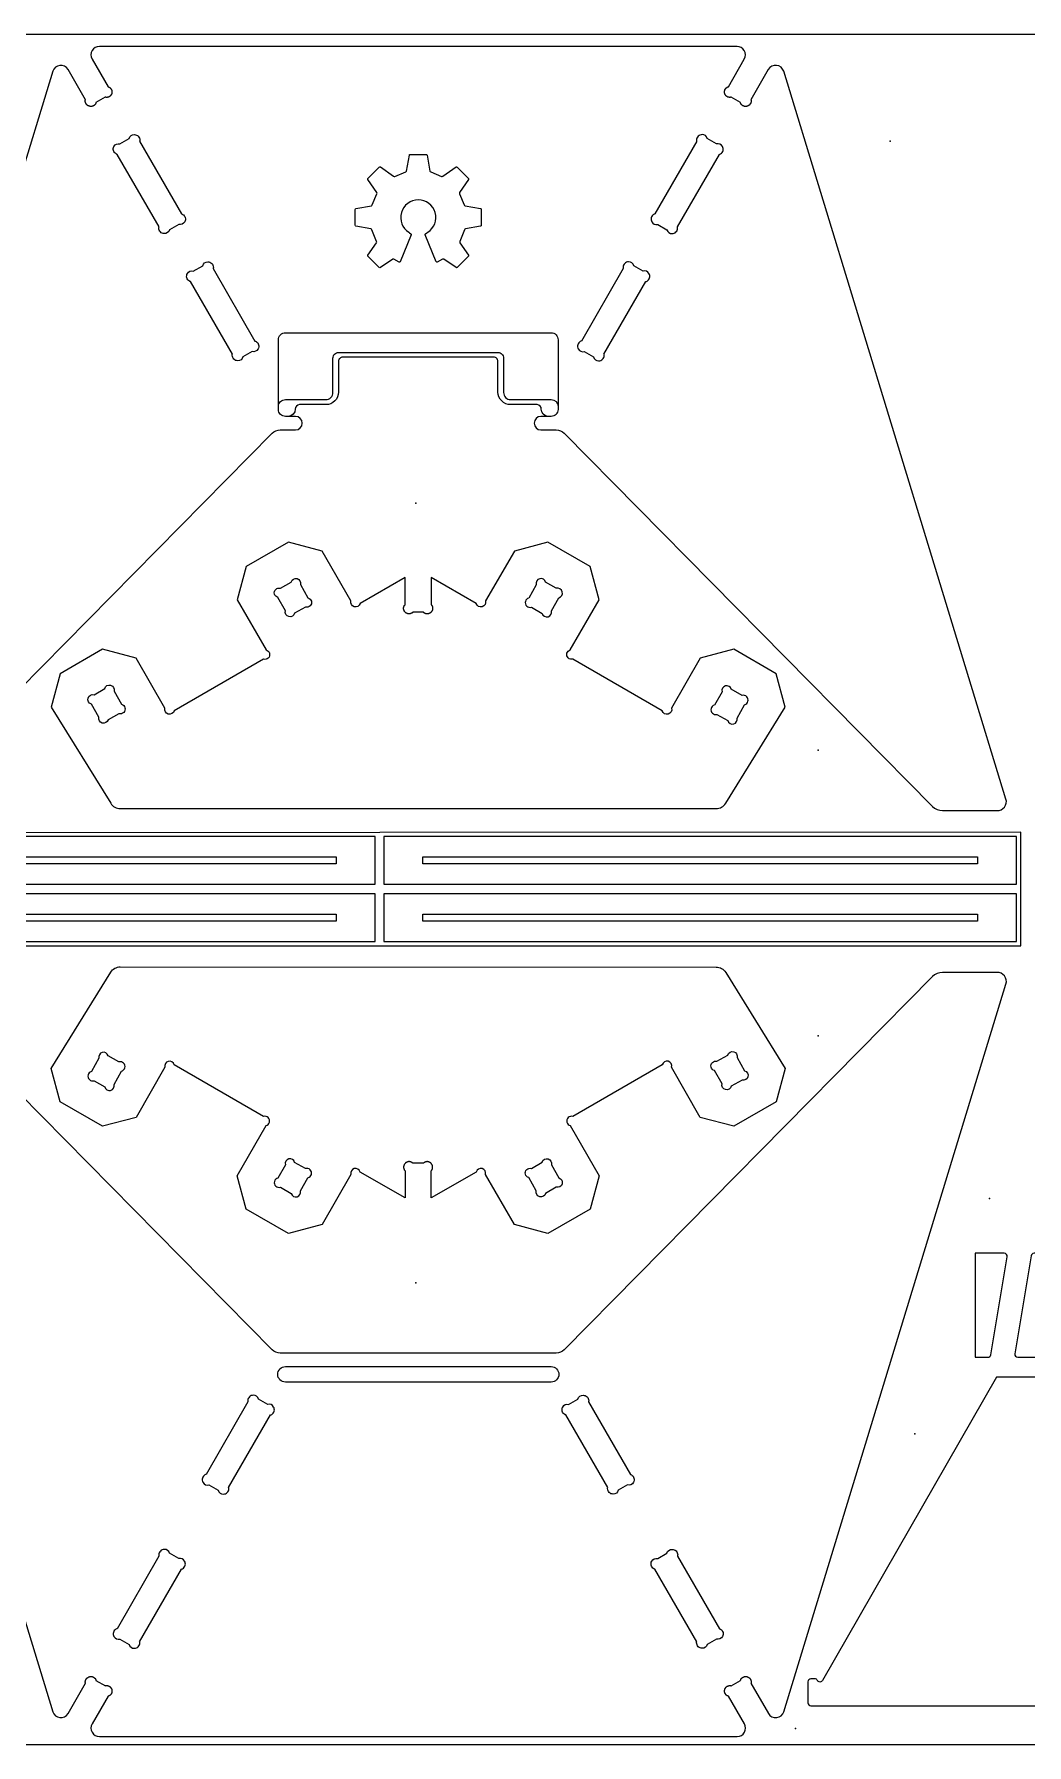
# Model space of a CAD drawing. Header units: millimetres. Extents: x 0 to 2438, y 0 to 1220.
# Drawn here: x 995 to 1702, y 0 to 1220 of the extents above; entities that cross this region are included whole.
import ezdxf

# ---------------------------------------------------------------- set-up
doc = ezdxf.new("R2010")
doc.units = ezdxf.units.MM
doc.header["$MEASUREMENT"] = 0
for name, color, linetype, true_color in [('Board Fixings', 6, 'Continuous', 0xff00ff), ('Pockets 10mm', 5, 'Continuous', 0x0000ff), ('Pockets 5mm', 4, 'Continuous', 0x00ffff), ('Profile - inside', 30, 'Continuous', 0xff7f00), ('Profile - outside', 18, 'Continuous', 0x000000), ('Stock Perimeter', 1, 'Continuous', 0xff0007)]:
    doc.layers.add(name, color=color, linetype=linetype, true_color=true_color)

msp = doc.modelspace()

# ---------------------------------------------------------------- linework, layer by layer
at = {"layer": 'Board Fixings'}
for p in [(1605, 1143.7), (1266.7, 885.5), (1553.7, 709.4), (1553.7, 505.6), (1675.8, 389.5), (1266.7, 329.5), (1622.7, 221.7), (1537.6, 11.7)]:
    msp.add_point(p, dxfattribs=at)
at = {"layer": 'Pockets 10mm'}
for points in [[(1223.9, 1083.1, -0.343186), (1223.5, 1083.7), (1223.5, 1095.1, -0.341956), (1223.9, 1095.6), (1235, 1097.7, 0.239287), (1235.6, 1098.3), (1239, 1106.2, 0.247752), (1239, 1107), (1232.5, 1116.4, -0.341571), (1232.6, 1117.1), (1240.6, 1125.2, -0.343622), (1241.4, 1125.3), (1250.9, 1118.7, 0.241389), (1251.8, 1118.6), (1259.5, 1121.8, 0.242832), (1260, 1122.4), (1262.1, 1133.8, -0.343155), (1262.7, 1134.3), (1274.1, 1134.3, -0.342745), (1274.7, 1133.8), (1276.8, 1122.4, 0.243573), (1277.4, 1121.8), (1285, 1118.6, 0.241471), (1285.9, 1118.7), (1295.4, 1125.3, -0.343447), (1296.2, 1125.2), (1304.2, 1117.1, -0.34221), (1304.3, 1116.4), (1297.9, 1107, 0.246616), (1297.8, 1106.2), (1301.2, 1098.3, 0.240404), (1301.9, 1097.7), (1312.9, 1095.6, -0.34245), (1313.4, 1095.1), (1313.4, 1083.7, -0.343186), (1312.9, 1083.1), (1302.1, 1081.1, 0.248501), (1301.5, 1080.5), (1298.1, 1072.1, 0.242002), (1298.2, 1071.3), (1304.3, 1062.4, -0.341425), (1304.2, 1061.6), (1296.2, 1053.6, -0.340556), (1295.4, 1053.5), (1286.7, 1059.5, 0.261321), (1285.8, 1059.5), (1282, 1057.5, -0.446574), (1281.3, 1057.7), (1273.4, 1076.9, -0.353509), (1273.6, 1077.7), (1274.6, 1078.3), (1275.2, 1078.7, 3.421371), (1261.7, 1078.7), (1262.3, 1078.3), (1263.2, 1077.7, -0.351653), (1263.5, 1076.9), (1255.5, 1057.7, -0.446825), (1254.9, 1057.5), (1251, 1059.5, 0.261342), (1250.2, 1059.5), (1241.4, 1053.5, -0.340847), (1240.6, 1053.6), (1232.6, 1061.6, -0.342703), (1232.5, 1062.4), (1238.7, 1071.3, 0.240875), (1238.7, 1072.1), (1235.4, 1080.5, 0.248644), (1234.7, 1081.1), (1223.9, 1083.1)], [(1180.7, 952.6, -0.413965), (1175.7, 947.4), (1173.7, 947.4, -0.414214), (1168.7, 952.4), (1168.7, 1002.1, -0.414214), (1173.7, 1007.1), (1363.2, 1007.1, -0.414214), (1368.2, 1002.1), (1368.2, 952.4, -0.414214), (1363.2, 947.4), (1361.2, 947.4, -0.413965), (1356.2, 952.6, 0.413541), (1353.2, 955.8), (1334.3, 955.8, -0.414214), (1325.3, 964.8), (1325.3, 986.7, 0.414214), (1322.3, 989.7), (1214.6, 989.7, 0.414214), (1211.6, 986.7), (1211.6, 964.8, -0.414214), (1202.6, 955.8), (1183.7, 955.8, 0.413541), (1180.7, 952.6)], [(1173.7, 269.7), (1363.2, 269.7, -1), (1363.2, 258.7), (1173.7, 258.7, -1), (1173.7, 269.7)]]:
    msp.add_lwpolyline(points, format="xyb", dxfattribs=at)
at = {"layer": 'Pockets 5mm'}
for points in [[(1698.1, 569.9), (1698.1, 650.9), (783.6, 650.4), (783.6, 569.9), (1698.1, 569.9)], [(1209.9, 633.4), (1209.9, 628.4), (814.5, 628.4), (814.5, 633.4), (1209.9, 633.4)], [(1271.8, 633.4), (1667.2, 633.4), (1667.2, 628.4), (1271.8, 628.4), (1271.8, 633.4)], [(1209.9, 587.4), (814.5, 587.4), (814.5, 592.4), (1209.9, 592.4), (1209.9, 587.4)], [(1271.8, 587.4), (1271.8, 592.4), (1667.2, 592.4), (1667.2, 587.4), (1271.8, 587.4)]]:
    msp.add_lwpolyline(points, dxfattribs=at)
at = {"layer": 'Profile - inside'}
for points in [[(1097.6, 1084.4), (1091, 1080.5, -0.347896), (1087.3, 1077.8, -0.414214), (1083.4, 1081.7, -0.118628), (1083.6, 1082.6), (1053.7, 1134.3, -0.116857), (1052.9, 1134.6, -0.414214), (1051.4, 1140, -0.347912), (1055.7, 1141.8), (1062.3, 1145.6, -0.347912), (1066, 1148.4, -0.414214), (1069.9, 1144.4, -0.116857), (1069.7, 1143.6), (1099.6, 1091.8, -0.118628), (1100.4, 1091.5, -0.414214), (1101.9, 1086.2, -0.347914), (1097.6, 1084.4)], [(1439.2, 1084.4), (1445.8, 1080.5, 0.347896), (1449.5, 1077.8, 0.414214), (1453.4, 1081.7, 0.118628), (1453.3, 1082.6), (1483.2, 1134.3, 0.116857), (1484, 1134.6, 0.414214), (1485.4, 1140, 0.347912), (1481.2, 1141.8), (1474.6, 1145.6, 0.347912), (1470.9, 1148.4, 0.414214), (1466.9, 1144.4, 0.116857), (1467.1, 1143.6), (1437.2, 1091.8, 0.118628), (1436.4, 1091.5, 0.414214), (1435, 1086.2, 0.347914), (1439.2, 1084.4)], [(1150, 993.7), (1143.4, 989.9, -0.347896), (1139.7, 987.1, -0.414214), (1135.8, 991, -0.118628), (1135.9, 991.9), (1106, 1043.6, -0.116857), (1105.2, 1043.9, -0.414214), (1103.8, 1049.3, -0.347912), (1108, 1051.1), (1114.7, 1054.9, -0.347912), (1118.3, 1057.7, -0.414214), (1122.3, 1053.7, -0.116857), (1122.1, 1052.9), (1152, 1001.1, -0.118628), (1152.8, 1000.8, -0.414214), (1154.2, 995.5, -0.347914), (1150, 993.7)], [(1386.8, 993.7), (1393.4, 989.9, 0.347896), (1397.1, 987.1, 0.414214), (1401.1, 991, 0.118628), (1400.9, 991.9), (1430.8, 1043.6, 0.116857), (1431.6, 1043.9, 0.414214), (1433, 1049.3, 0.347912), (1428.8, 1051.1), (1422.2, 1054.9, 0.347912), (1418.5, 1057.7, 0.414214), (1414.6, 1053.7, 0.116857), (1414.7, 1052.9), (1384.8, 1001.1, 0.118628), (1384, 1000.8, 0.414214), (1382.6, 995.5, 0.347914), (1386.8, 993.7)], [(1170.1, 824.9), (1177.8, 829.3, -0.999999), (1184.4, 827.5), (1189.8, 818, -1.000032), (1188, 811.4), (1180.3, 807, -0.999967), (1173.7, 808.8), (1168.3, 818.3, -1), (1170.1, 824.9)], [(1366.9, 824.8), (1359.3, 829.2, 0.999999), (1352.6, 827.4), (1347.3, 817.9, 1.000032), (1349.1, 811.3), (1356.8, 806.9, 0.999967), (1363.4, 808.7), (1368.7, 818.1, 1), (1366.9, 824.8)], [(1037.2, 748.9), (1044.8, 753.3, -0.999999), (1051.5, 751.5), (1056.8, 742.1, -1.000032), (1055, 735.4), (1047.3, 731.1, -0.999967), (1040.7, 732.9), (1035.3, 742.3, -1), (1037.2, 748.9)], [(1499.4, 748.4), (1491.7, 752.8, 0.999999), (1485.1, 751), (1479.7, 741.5, 1.000032), (1481.5, 734.9), (1489.2, 730.5, 0.999967), (1495.8, 732.3), (1501.2, 741.8, 1), (1499.4, 748.4)], [(1037.2, 473.6), (1044.8, 469.2, 0.999999), (1051.5, 471), (1056.8, 480.4, 1.000032), (1055, 487), (1047.3, 491.4, 0.999967), (1040.7, 489.6), (1035.3, 480.2, 1), (1037.2, 473.6)], [(1499.4, 474.1), (1491.7, 469.7, -0.999999), (1485.1, 471.5), (1479.7, 480.9, -1.000032), (1481.5, 487.5), (1489.2, 491.9, -0.999967), (1495.8, 490.1), (1501.2, 480.7, -1), (1499.4, 474.1)], [(1170.1, 397.6), (1177.8, 393.2, 0.999999), (1184.4, 395), (1189.8, 404.4, 1.000032), (1188, 411), (1180.3, 415.4, 0.999967), (1173.7, 413.6), (1168.3, 404.2, 1), (1170.1, 397.6)], [(1366.9, 397.7), (1359.3, 393.3, -0.999999), (1352.6, 395.1), (1347.3, 404.5, -1.000032), (1349.1, 411.1), (1356.8, 415.5, -0.999967), (1363.4, 413.7), (1368.7, 404.3, -1), (1366.9, 397.7)], [(1161.1, 242.8), (1154.5, 246.6, 0.347896), (1150.8, 249.3, 0.414214), (1146.9, 245.4, 0.118628), (1147, 244.6), (1117.1, 192.8, 0.116857), (1116.3, 192.5, 0.414214), (1114.9, 187.2, 0.347912), (1119.1, 185.3), (1125.8, 181.5, 0.347912), (1129.4, 178.8, 0.414214), (1133.4, 182.7, 0.116857), (1133.2, 183.5), (1163.1, 235.3, 0.118628), (1163.9, 235.6, 0.414214), (1165.3, 240.9, 0.347914), (1161.1, 242.8)], [(1375.7, 242.8), (1382.3, 246.6, -0.347896), (1386, 249.3, -0.414214), (1390, 245.4, -0.118628), (1389.8, 244.6), (1419.7, 192.8, -0.116857), (1420.5, 192.5, -0.414214), (1421.9, 187.2, -0.347912), (1417.7, 185.3), (1411.1, 181.5, -0.347912), (1407.4, 178.8, -0.414214), (1403.5, 182.7, -0.116857), (1403.6, 183.5), (1373.7, 235.3, -0.118628), (1372.9, 235.6, -0.414214), (1371.5, 240.9, -0.347914), (1375.7, 242.8)], [(1097.6, 132.8), (1091, 136.6, 0.347896), (1087.3, 139.4, 0.414214), (1083.4, 135.4, 0.118628), (1083.5, 134.6), (1053.6, 82.8, 0.116857), (1052.8, 82.5, 0.414214), (1051.4, 77.2, 0.347912), (1055.6, 75.4), (1062.3, 71.5, 0.347912), (1065.9, 68.8, 0.414214), (1069.9, 72.7, 0.116857), (1069.7, 73.5), (1099.6, 125.3, 0.118628), (1100.4, 125.6, 0.414214), (1101.8, 131, 0.347914), (1097.6, 132.8)], [(1439.2, 132.8), (1445.8, 136.6, -0.347896), (1449.5, 139.4, -0.414214), (1453.5, 135.4, -0.118628), (1453.3, 134.6), (1483.2, 82.8, -0.116857), (1484, 82.5, -0.414214), (1485.4, 77.2, -0.347912), (1481.2, 75.4), (1474.6, 71.5, -0.347912), (1470.9, 68.8, -0.414214), (1467, 72.7, -0.116857), (1467.1, 73.5), (1437.2, 125.3, -0.118628), (1436.4, 125.6, -0.414214), (1435, 131, -0.347914), (1439.2, 132.8)]]:
    msp.add_lwpolyline(points, format="xyb", dxfattribs=at)
at = {"layer": 'Profile - outside'}
for points in [[(1529.1, 1193.6, 0.654599), (1518.1, 1194.8), (1505.7, 1173.2), (1505.7, 1173.2), (1505.7, 1173.2), (1505.7, 1173.2), (1505.7, 1173.1), (1505.7, 1173.1), (1505.7, 1173.1), (1505.7, 1173.1), (1505.8, 1173), (1505.8, 1173), (1505.8, 1172.9), (1505.8, 1172.9), (1505.8, 1172.8), (1505.8, 1172.8), (1505.8, 1172.7), (1505.8, 1172.7), (1505.8, 1172.6), (1505.8, 1172.6), (1505.8, 1172.5), (1505.8, 1172.5), (1505.8, 1172.4), (1505.8, 1172.3), (1505.8, 1172.2), (1505.8, 1172.1), (1505.8, 1172), (1505.8, 1172), (1505.8, 1171.9), (1505.8, 1171.8), (1505.8, 1171.7), (1505.8, 1171.6), (1505.7, 1171.5), (1505.7, 1171.4), (1505.7, 1171.3), (1505.7, 1171.2), (1505.6, 1171.1), (1505.6, 1171), (1505.6, 1170.9), (1505.5, 1170.9), (1505.5, 1170.8), (1505.4, 1170.7), (1505.4, 1170.6), (1505.4, 1170.5), (1505.3, 1170.4), (1505.3, 1170.3), (1505.2, 1170.2), (1505.1, 1170.2), (1505.1, 1170.1), (1505, 1170), (1505, 1169.9), (1504.9, 1169.8), (1504.8, 1169.8), (1504.8, 1169.7), (1504.7, 1169.6), (1504.6, 1169.5), (1504.5, 1169.5), (1504.5, 1169.4), (1504.4, 1169.3), (1504.3, 1169.3), (1504.2, 1169.2), (1504.1, 1169.2), (1504.1, 1169.1), (1504, 1169.1), (1503.9, 1169), (1503.8, 1169), (1503.7, 1168.9), (1503.6, 1168.9), (1503.5, 1168.8), (1503.4, 1168.8), (1503.4, 1168.7), (1503.3, 1168.7), (1503.2, 1168.7), (1503.1, 1168.6), (1503, 1168.6), (1502.9, 1168.6), (1502.8, 1168.6), (1502.7, 1168.6), (1502.6, 1168.5), (1502.5, 1168.5), (1502.4, 1168.5), (1502.4, 1168.5), (1502.3, 1168.5), (1502.2, 1168.5), (1502.1, 1168.5), (1502, 1168.5), (1501.9, 1168.5), (1501.8, 1168.5), (1501.7, 1168.5), (1501.6, 1168.5), (1501.5, 1168.5), (1501.5, 1168.5), (1501.4, 1168.5), (1501.3, 1168.5), (1501.3, 1168.5), (1501.2, 1168.5), (1501.1, 1168.5), (1501, 1168.6), (1501, 1168.6), (1500.9, 1168.6), (1500.8, 1168.6), (1500.7, 1168.6), (1500.7, 1168.7), (1500.6, 1168.7), (1500.5, 1168.7), (1500.4, 1168.7), (1500.4, 1168.8), (1500.3, 1168.8), (1500.2, 1168.8), (1500.1, 1168.9), (1500.1, 1168.9), (1500, 1168.9), (1499.9, 1169), (1499.9, 1169), (1499.8, 1169.1), (1499.7, 1169.1), (1499.7, 1169.2), (1499.6, 1169.2), (1499.5, 1169.3), (1499.5, 1169.3), (1499.4, 1169.3), (1499.3, 1169.4), (1499.3, 1169.5), (1499.2, 1169.5), (1499.2, 1169.6), (1499.1, 1169.6), (1499.1, 1169.7), (1499, 1169.7), (1499, 1169.8), (1498.9, 1169.9), (1498.9, 1169.9), (1498.8, 1170), (1498.8, 1170), (1498.7, 1170.1), (1498.7, 1170.2), (1498.6, 1170.2), (1498.6, 1170.3), (1498.6, 1170.4), (1498.5, 1170.4), (1498.5, 1170.5), (1498.5, 1170.6), (1498.4, 1170.7), (1498.4, 1170.7), (1498.4, 1170.8), (1498.3, 1170.9), (1498.3, 1170.9), (1498.3, 1171), (1498.3, 1171.1), (1498.3, 1171.2), (1498.2, 1171.2), (1491.6, 1175.1), (1491.5, 1175), (1491.5, 1175), (1491.4, 1175), (1491.3, 1175), (1491.2, 1175), (1491.2, 1175), (1491.1, 1174.9), (1491, 1174.9), (1490.9, 1174.9), (1490.9, 1174.9), (1490.8, 1174.9), (1490.7, 1174.9), (1490.6, 1174.9), (1490.6, 1174.9), (1490.5, 1174.9), (1490.4, 1174.9), (1490.3, 1174.9), (1490.2, 1174.9), (1490.2, 1174.9), (1490.1, 1175), (1490, 1175), (1489.9, 1175), (1489.9, 1175), (1489.8, 1175), (1489.7, 1175), (1489.6, 1175.1), (1489.5, 1175.1), (1489.5, 1175.1), (1489.4, 1175.1), (1489.3, 1175.2), (1489.2, 1175.2), (1489.2, 1175.2), (1489.1, 1175.3), (1489, 1175.3), (1489, 1175.3), (1488.9, 1175.4), (1488.8, 1175.4), (1488.7, 1175.4), (1488.7, 1175.5), (1488.6, 1175.5), (1488.5, 1175.6), (1488.5, 1175.6), (1488.4, 1175.7), (1488.4, 1175.7), (1488.3, 1175.8), (1488.2, 1175.8), (1488.2, 1175.9), (1488.1, 1175.9), (1488.1, 1176), (1488, 1176), (1488, 1176.1), (1487.9, 1176.1), (1487.8, 1176.2), (1487.8, 1176.3), (1487.7, 1176.3), (1487.7, 1176.4), (1487.7, 1176.4), (1487.6, 1176.5), (1487.6, 1176.6), (1487.5, 1176.6), (1487.5, 1176.7), (1487.4, 1176.7), (1487.4, 1176.9), (1487.3, 1176.9), (1487.3, 1177), (1487.3, 1177.1), (1487.2, 1177.2), (1487.2, 1177.3), (1487.1, 1177.3), (1487.1, 1177.4), (1487.1, 1177.5), (1487, 1177.6), (1487, 1177.7), (1487, 1177.8), (1487, 1177.9), (1486.9, 1178), (1486.9, 1178.1), (1486.9, 1178.2), (1486.9, 1178.2), (1486.9, 1178.3), (1486.9, 1178.4), (1486.9, 1178.5), (1486.9, 1178.6), (1486.8, 1178.7), (1486.8, 1178.8), (1486.8, 1178.9), (1486.9, 1179), (1486.9, 1179.1), (1486.9, 1179.2), (1486.9, 1179.3), (1486.9, 1179.4), (1486.9, 1179.5), (1486.9, 1179.6), (1487, 1179.7), (1487, 1179.8), (1487, 1179.9), (1487, 1180), (1487.1, 1180.1), (1487.1, 1180.2), (1487.1, 1180.3), (1487.2, 1180.4), (1487.2, 1180.5), (1487.3, 1180.6), (1487.3, 1180.7), (1487.4, 1180.8), (1487.4, 1180.9), (1487.5, 1180.9), (1487.5, 1181), (1487.6, 1181.1), (1487.6, 1181.2), (1487.7, 1181.3), (1487.8, 1181.3), (1487.8, 1181.4), (1487.9, 1181.5), (1488, 1181.6), (1488, 1181.6), (1488.1, 1181.7), (1488.2, 1181.8), (1488.2, 1181.8), (1488.3, 1181.9), (1488.4, 1181.9), (1488.4, 1182), (1488.5, 1182), (1488.6, 1182.1), (1488.7, 1182.1), (1488.7, 1182.2), (1488.8, 1182.2), (1488.9, 1182.3), (1488.9, 1182.3), (1489, 1182.3), (1489, 1182.3), (1489.1, 1182.4), (1489.1, 1182.4), (1489.2, 1182.4), (1489.2, 1182.4), (1489.3, 1182.4), (1489.3, 1182.5), (1489.4, 1182.5), (1489.4, 1182.5), (1489.4, 1182.5), (1489.5, 1182.5), (1489.5, 1182.5), (1489.5, 1182.5), (1489.5, 1182.5), (1489.5, 1182.5), (1489.6, 1182.5), (1489.6, 1182.5), (1489.6, 1182.5), (1501, 1202.3, 0.577317), (1495.8, 1211.3), (1041, 1211.3, 0.577317), (1035.8, 1202.3), (1047.2, 1182.5), (1047.2, 1182.5), (1047.3, 1182.5), (1047.3, 1182.5), (1047.3, 1182.5), (1047.3, 1182.5), (1047.4, 1182.5), (1047.4, 1182.5), (1047.4, 1182.5), (1047.4, 1182.5), (1047.5, 1182.5), (1047.5, 1182.5), (1047.6, 1182.4), (1047.6, 1182.4), (1047.7, 1182.4), (1047.7, 1182.4), (1047.8, 1182.4), (1047.8, 1182.3), (1047.9, 1182.3), (1047.9, 1182.3), (1048, 1182.3), (1048, 1182.2), (1048.1, 1182.2), (1048.2, 1182.1), (1048.2, 1182.1), (1048.3, 1182), (1048.4, 1182), (1048.5, 1181.9), (1048.5, 1181.9), (1048.6, 1181.8), (1048.7, 1181.8), (1048.7, 1181.7), (1048.8, 1181.6), (1048.9, 1181.6), (1048.9, 1181.5), (1049, 1181.4), (1049.1, 1181.3), (1049.1, 1181.3), (1049.2, 1181.2), (1049.3, 1181.1), (1049.3, 1181), (1049.4, 1180.9), (1049.4, 1180.9), (1049.5, 1180.8), (1049.5, 1180.7), (1049.6, 1180.6), (1049.6, 1180.5), (1049.7, 1180.4), (1049.7, 1180.3), (1049.7, 1180.2), (1049.8, 1180.1), (1049.8, 1180), (1049.8, 1179.9), (1049.9, 1179.8), (1049.9, 1179.7), (1049.9, 1179.6), (1049.9, 1179.5), (1049.9, 1179.4), (1050, 1179.3), (1050, 1179.2), (1050, 1179.1), (1050, 1179), (1050, 1178.9), (1050, 1178.8), (1050, 1178.7), (1050, 1178.6), (1050, 1178.5), (1050, 1178.4), (1050, 1178.3), (1049.9, 1178.2), (1049.9, 1178.2), (1049.9, 1178.1), (1049.9, 1178), (1049.9, 1177.9), (1049.8, 1177.8), (1049.8, 1177.7), (1049.8, 1177.6), (1049.8, 1177.5), (1049.7, 1177.4), (1049.7, 1177.3), (1049.7, 1177.3), (1049.6, 1177.2), (1049.6, 1177.1), (1049.5, 1177), (1049.5, 1176.9), (1049.5, 1176.9), (1049.4, 1176.7), (1049.3, 1176.7), (1049.3, 1176.6), (1049.3, 1176.6), (1049.2, 1176.5), (1049.2, 1176.4), (1049.1, 1176.4), (1049.1, 1176.3), (1049, 1176.3), (1049, 1176.2), (1048.9, 1176.1), (1048.9, 1176.1), (1048.8, 1176), (1048.8, 1176), (1048.7, 1175.9), (1048.7, 1175.9), (1048.6, 1175.8), (1048.5, 1175.8), (1048.5, 1175.7), (1048.4, 1175.7), (1048.4, 1175.6), (1048.3, 1175.6), (1048.2, 1175.5), (1048.2, 1175.5), (1048.1, 1175.4), (1048, 1175.4), (1048, 1175.4), (1047.9, 1175.3), (1047.8, 1175.3), (1047.7, 1175.3), (1047.7, 1175.2), (1047.6, 1175.2), (1047.5, 1175.2), (1047.4, 1175.1), (1047.4, 1175.1), (1047.3, 1175.1), (1047.2, 1175.1), (1047.1, 1175), (1047.1, 1175), (1047, 1175), (1046.9, 1175), (1046.8, 1175), (1046.8, 1175), (1046.7, 1174.9), (1046.6, 1174.9), (1046.5, 1174.9), (1046.4, 1174.9), (1046.4, 1174.9), (1046.3, 1174.9), (1046.2, 1174.9), (1046.1, 1174.9), (1046, 1174.9), (1046, 1174.9), (1045.9, 1174.9), (1045.8, 1174.9), (1045.7, 1174.9), (1045.7, 1175), (1045.6, 1175), (1045.5, 1175), (1045.4, 1175), (1045.4, 1175), (1045.3, 1175), (1045.2, 1175.1), (1038.6, 1171.2), (1038.6, 1171.2), (1038.6, 1171.1), (1038.5, 1171), (1038.5, 1170.9), (1038.5, 1170.9), (1038.5, 1170.8), (1038.4, 1170.7), (1038.4, 1170.7), (1038.4, 1170.6), (1038.3, 1170.5), (1038.3, 1170.4), (1038.3, 1170.4), (1038.2, 1170.3), (1038.2, 1170.2), (1038.2, 1170.2), (1038.1, 1170.1), (1038.1, 1170), (1038, 1170), (1038, 1169.9), (1037.9, 1169.9), (1037.9, 1169.8), (1037.8, 1169.7), (1037.8, 1169.7), (1037.7, 1169.6), (1037.7, 1169.6), (1037.6, 1169.5), (1037.5, 1169.5), (1037.5, 1169.4), (1037.4, 1169.3), (1037.4, 1169.3), (1037.3, 1169.3), (1037.2, 1169.2), (1037.2, 1169.2), (1037.1, 1169.1), (1037, 1169.1), (1037, 1169), (1036.9, 1169), (1036.8, 1168.9), (1036.8, 1168.9), (1036.7, 1168.9), (1036.6, 1168.8), (1036.5, 1168.8), (1036.5, 1168.8), (1036.4, 1168.7), (1036.3, 1168.7), (1036.3, 1168.7), (1036.2, 1168.7), (1036.1, 1168.6), (1036, 1168.6), (1036, 1168.6), (1035.9, 1168.6), (1035.8, 1168.6), (1035.7, 1168.5), (1035.7, 1168.5), (1035.6, 1168.5), (1035.5, 1168.5), (1035.4, 1168.5), (1035.4, 1168.5), (1035.3, 1168.5), (1035.2, 1168.5), (1035.1, 1168.5), (1035.1, 1168.5), (1034.9, 1168.5), (1034.8, 1168.5), (1034.8, 1168.5), (1034.7, 1168.5), (1034.6, 1168.5), (1034.5, 1168.5), (1034.4, 1168.5), (1034.3, 1168.5), (1034.2, 1168.5), (1034.1, 1168.6), (1034, 1168.6), (1033.9, 1168.6), (1033.8, 1168.6), (1033.8, 1168.6), (1033.7, 1168.7), (1033.6, 1168.7), (1033.5, 1168.7), (1033.4, 1168.8), (1033.3, 1168.8), (1033.2, 1168.9), (1033.1, 1168.9), (1033, 1169), (1032.9, 1169), (1032.9, 1169.1), (1032.8, 1169.1), (1032.7, 1169.2), (1032.6, 1169.2), (1032.5, 1169.3), (1032.5, 1169.3), (1032.4, 1169.4), (1032.3, 1169.5), (1032.2, 1169.5), (1032.1, 1169.6), (1032.1, 1169.7), (1032, 1169.8), (1031.9, 1169.8), (1031.9, 1169.9), (1031.8, 1170), (1031.8, 1170.1), (1031.7, 1170.2), (1031.6, 1170.2), (1031.6, 1170.3), (1031.5, 1170.4), (1031.5, 1170.5), (1031.4, 1170.6), (1031.4, 1170.7), (1031.3, 1170.8), (1031.3, 1170.9), (1031.3, 1170.9), (1031.2, 1171), (1031.2, 1171.1), (1031.2, 1171.2), (1031.1, 1171.3), (1031.1, 1171.4), (1031.1, 1171.5), (1031.1, 1171.6), (1031.1, 1171.7), (1031, 1171.8), (1031, 1171.9), (1031, 1172), (1031, 1172), (1031, 1172.1), (1031, 1172.2), (1031, 1172.3), (1031, 1172.4), (1031, 1172.5), (1031, 1172.5), (1031, 1172.6), (1031, 1172.6), (1031, 1172.7), (1031, 1172.7), (1031, 1172.8), (1031, 1172.8), (1031, 1172.9), (1031.1, 1172.9), (1031.1, 1173), (1031.1, 1173), (1031.1, 1173.1), (1031.1, 1173.1), (1031.1, 1173.1), (1031.1, 1173.1), (1031.1, 1173.2), (1031.1, 1173.2), (1031.1, 1173.2), (1031.2, 1173.2), (1018.7, 1194.8, 0.654599), (1007.8, 1193.6), (849.3, 674.5, 0.517543)], [(901.6, 669.3), (1164.3, 935.4, -0.200612), (1170, 937.8), (1180.9, 937.8, 1), (1180.9, 947.4), (1173.7, 947.4, -0.414214), (1168.7, 952.4), (1168.7, 954.4, -0.414214), (1173.7, 959.4), (1202.6, 959.4, 0.414214), (1207.6, 964.4), (1207.6, 989, -0.414214), (1211.6, 993), (1325.3, 993, -0.414214), (1329.3, 989), (1329.3, 964.4, 0.414214), (1334.3, 959.4), (1363.2, 959.4, -0.414213), (1368.2, 954.4), (1368.2, 952.4, -0.414214), (1363.2, 947.4), (1355.9, 947.4, 1), (1355.9, 937.8), (1366.8, 937.8, -0.200612), (1372.5, 935.4), (1635.2, 669.3, 0.200612), (1642.3, 666.3), (1681.2, 666.3, 0.517543), (1687.6, 674.5), (1529.1, 1193.6)], [(1337, 851.4), (1316.4, 815.8, -0.999862), (1309.8, 814), (1277.6, 832.5), (1277.6, 813.1), (1277.7, 813.1), (1277.7, 813.1), (1277.7, 813.1), (1277.7, 813.1), (1277.7, 813.1), (1277.7, 813.1), (1277.8, 813), (1277.8, 813), (1277.8, 813), (1277.9, 813), (1277.9, 812.9), (1277.9, 812.9), (1278, 812.8), (1278, 812.8), (1278, 812.7), (1278.1, 812.7), (1278.1, 812.7), (1278.1, 812.6), (1278.1, 812.6), (1278.2, 812.5), (1278.2, 812.4), (1278.3, 812.3), (1278.3, 812.3), (1278.3, 812.2), (1278.4, 812.1), (1278.4, 812), (1278.4, 811.9), (1278.5, 811.8), (1278.5, 811.8), (1278.5, 811.7), (1278.6, 811.6), (1278.6, 811.5), (1278.6, 811.4), (1278.6, 811.3), (1278.6, 811.2), (1278.7, 811.1), (1278.7, 811), (1278.7, 810.9), (1278.7, 810.8), (1278.7, 810.7), (1278.7, 810.6), (1278.7, 810.5), (1278.7, 810.4), (1278.7, 810.3), (1278.7, 810.2), (1278.7, 810.1), (1278.7, 810), (1278.7, 809.9), (1278.6, 809.8), (1278.6, 809.7), (1278.6, 809.6), (1278.6, 809.5), (1278.5, 809.4), (1278.5, 809.3), (1278.5, 809.2), (1278.4, 809.1), (1278.4, 809), (1278.4, 808.9), (1278.3, 808.9), (1278.3, 808.8), (1278.2, 808.7), (1278.2, 808.6), (1278.1, 808.5), (1278.1, 808.4), (1278, 808.3), (1278, 808.3), (1277.9, 808.2), (1277.9, 808.1), (1277.8, 808), (1277.7, 807.9), (1277.7, 807.9), (1277.6, 807.8), (1277.5, 807.7), (1277.5, 807.7), (1277.4, 807.6), (1277.3, 807.5), (1277.3, 807.5), (1277.2, 807.4), (1277.1, 807.4), (1277, 807.3), (1277, 807.3), (1276.9, 807.2), (1276.8, 807.2), (1276.7, 807.1), (1276.6, 807.1), (1276.6, 807), (1276.5, 807), (1276.4, 807), (1276.4, 806.9), (1276.3, 806.9), (1276.2, 806.9), (1276.1, 806.8), (1276.1, 806.8), (1276, 806.8), (1275.9, 806.8), (1275.9, 806.8), (1275.8, 806.7), (1275.7, 806.7), (1275.6, 806.7), (1275.6, 806.7), (1275.5, 806.7), (1275.4, 806.6), (1275.3, 806.6), (1275.2, 806.6), (1275.2, 806.6), (1275.1, 806.6), (1275, 806.6), (1274.9, 806.6), (1274.9, 806.6), (1274.8, 806.6), (1274.7, 806.6), (1274.6, 806.6), (1274.5, 806.6), (1274.5, 806.6), (1274.4, 806.6), (1274.3, 806.6), (1274.2, 806.6), (1274.1, 806.6), (1274.1, 806.7), (1274, 806.7), (1273.9, 806.7), (1273.8, 806.7), (1273.7, 806.7), (1273.7, 806.8), (1273.6, 806.8), (1273.5, 806.8), (1273.4, 806.8), (1273.4, 806.9), (1273.3, 806.9), (1273.2, 806.9), (1273.2, 807), (1273.1, 807), (1273, 807), (1272.9, 807.1), (1272.9, 807.1), (1272.8, 807.2), (1272.8, 807.2), (1272.7, 807.2), (1272.6, 807.3), (1272.6, 807.3), (1272.5, 807.4), (1272.4, 807.4), (1272.4, 807.5), (1272.3, 807.5), (1272.3, 807.6), (1272.2, 807.6), (1272.2, 807.7), (1264.5, 807.7), (1264.5, 807.6), (1264.4, 807.6), (1264.4, 807.5), (1264.3, 807.5), (1264.3, 807.4), (1264.2, 807.4), (1264.1, 807.3), (1264.1, 807.3), (1264, 807.2), (1263.9, 807.2), (1263.9, 807.2), (1263.8, 807.1), (1263.8, 807.1), (1263.7, 807), (1263.6, 807), (1263.5, 807), (1263.5, 806.9), (1263.4, 806.9), (1263.3, 806.9), (1263.3, 806.8), (1263.2, 806.8), (1263.1, 806.8), (1263, 806.8), (1263, 806.7), (1262.9, 806.7), (1262.8, 806.7), (1262.7, 806.7), (1262.6, 806.7), (1262.6, 806.6), (1262.5, 806.6), (1262.4, 806.6), (1262.3, 806.6), (1262.2, 806.6), (1262.2, 806.6), (1262.1, 806.6), (1262, 806.6), (1261.9, 806.6), (1261.8, 806.6), (1261.8, 806.6), (1261.7, 806.6), (1261.6, 806.6), (1261.5, 806.6), (1261.5, 806.6), (1261.4, 806.6), (1261.3, 806.6), (1261.2, 806.7), (1261.1, 806.7), (1261.1, 806.7), (1261, 806.7), (1260.9, 806.7), (1260.8, 806.8), (1260.8, 806.8), (1260.7, 806.8), (1260.6, 806.8), (1260.6, 806.8), (1260.5, 806.9), (1260.4, 806.9), (1260.3, 806.9), (1260.3, 807), (1260.2, 807), (1260.1, 807), (1260.1, 807.1), (1260, 807.1), (1259.9, 807.2), (1259.8, 807.2), (1259.7, 807.3), (1259.7, 807.3), (1259.6, 807.4), (1259.5, 807.4), (1259.4, 807.5), (1259.4, 807.5), (1259.3, 807.6), (1259.2, 807.7), (1259.2, 807.7), (1259.1, 807.8), (1259, 807.9), (1259, 807.9), (1258.9, 808), (1258.8, 808.1), (1258.8, 808.2), (1258.7, 808.3), (1258.7, 808.3), (1258.6, 808.4), (1258.6, 808.5), (1258.5, 808.6), (1258.5, 808.7), (1258.4, 808.8), (1258.4, 808.9), (1258.3, 808.9), (1258.3, 809), (1258.3, 809.1), (1258.2, 809.2), (1258.2, 809.3), (1258.2, 809.4), (1258.1, 809.5), (1258.1, 809.6), (1258.1, 809.7), (1258.1, 809.8), (1258, 809.9), (1258, 810), (1258, 810.1), (1258, 810.2), (1258, 810.3), (1258, 810.4), (1258, 810.5), (1258, 810.6), (1258, 810.7), (1258, 810.8), (1258, 810.9), (1258, 811), (1258, 811.1), (1258.1, 811.2), (1258.1, 811.3), (1258.1, 811.4), (1258.1, 811.5), (1258.1, 811.6), (1258.2, 811.7), (1258.2, 811.8), (1258.2, 811.8), (1258.3, 811.9), (1258.3, 812), (1258.3, 812.1), (1258.4, 812.2), (1258.4, 812.3), (1258.4, 812.3), (1258.5, 812.4), (1258.5, 812.5, -0.118246), (1259.1, 813.1), (1259.1, 832.5), (1227, 814, -0.999862), (1220.4, 815.8), (1199.8, 851.4), (1176, 857.8), (1145.7, 840.4), (1139.3, 816.5), (1159.9, 780.9, -1.000138), (1158.1, 774.2), (1094.4, 737.5, -0.999939), (1087.8, 739.3), (1067.2, 774.9), (1043.3, 781.3), (1013.1, 763.9), (1006.7, 740), (1049.1, 671.5, 0.259795), (1055.9, 667.7), (1480.9, 667.7, 0.260172), (1487.7, 671.5), (1530.1, 740.1), (1523.7, 763.9), (1493.5, 781.4), (1469.6, 775), (1449.1, 739.3, -0.999939), (1442.4, 737.5), (1378.7, 774.3, -1.000138), (1376.9, 780.9), (1397.5, 816.5), (1391.1, 840.4), (1360.9, 857.8), (1337, 851.4)], [(1018.7, 22.3), (1031.2, 43.9), (1031.2, 43.9), (1031.2, 44), (1031.2, 44), (1031.1, 44), (1031.1, 44), (1031.1, 44.1), (1031.1, 44.1), (1031.1, 44.1), (1031.1, 44.1), (1031.1, 44.2), (1031.1, 44.2), (1031.1, 44.3), (1031.1, 44.3), (1031, 44.4), (1031, 44.5), (1031, 44.5), (1031, 44.6), (1031, 44.6), (1031, 44.7), (1031, 44.7), (1031, 44.8), (1031, 44.9), (1031, 45), (1031, 45.1), (1031.1, 45.2), (1031.1, 45.3), (1031.1, 45.4), (1031.1, 45.5), (1031.1, 45.6), (1031.1, 45.6), (1031.2, 45.7), (1031.2, 45.8), (1031.2, 45.9), (1031.2, 46), (1031.3, 46.1), (1031.3, 46.2), (1031.3, 46.3), (1031.4, 46.4), (1031.4, 46.5), (1031.5, 46.6), (1031.5, 46.6), (1031.6, 46.7), (1031.6, 46.8), (1031.7, 46.9), (1031.7, 47), (1031.8, 47.1), (1031.8, 47.1), (1031.9, 47.2), (1032, 47.3), (1032, 47.4), (1032.1, 47.5), (1032.2, 47.5), (1032.2, 47.6), (1032.3, 47.7), (1032.4, 47.7), (1032.5, 47.8), (1032.6, 47.9), (1032.6, 47.9), (1032.7, 48), (1032.8, 48), (1032.9, 48.1), (1033, 48.1), (1033.1, 48.2), (1033.2, 48.2), (1033.2, 48.3), (1033.3, 48.3), (1033.4, 48.4), (1033.5, 48.4), (1033.6, 48.4), (1033.7, 48.5), (1033.8, 48.5), (1033.9, 48.5), (1034, 48.6), (1034.1, 48.6), (1034.1, 48.6), (1034.2, 48.6), (1034.3, 48.6), (1034.4, 48.6), (1034.5, 48.7), (1034.6, 48.7), (1034.7, 48.7), (1034.8, 48.7), (1034.9, 48.7), (1035, 48.7), (1035.1, 48.7), (1035.2, 48.7), (1035.2, 48.7), (1035.3, 48.7), (1035.4, 48.7), (1035.5, 48.6), (1035.5, 48.6), (1035.6, 48.6), (1035.7, 48.6), (1035.8, 48.6), (1035.8, 48.6), (1035.9, 48.6), (1036, 48.5), (1036.1, 48.5), (1036.1, 48.5), (1036.2, 48.5), (1036.3, 48.5), (1036.4, 48.4), (1036.4, 48.4), (1036.5, 48.4), (1036.6, 48.3), (1036.6, 48.3), (1036.7, 48.3), (1036.8, 48.2), (1036.9, 48.2), (1036.9, 48.2), (1037, 48.1), (1037.1, 48.1), (1037.1, 48), (1037.2, 48), (1037.3, 47.9), (1037.3, 47.9), (1037.4, 47.8), (1037.5, 47.8), (1037.5, 47.7), (1037.6, 47.7), (1037.6, 47.6), (1037.7, 47.6), (1037.7, 47.5), (1037.8, 47.5), (1037.9, 47.4), (1037.9, 47.3), (1038, 47.3), (1038, 47.2), (1038.1, 47.2), (1038.1, 47.1), (1038.1, 47), (1038.2, 47), (1038.2, 46.9), (1038.3, 46.8), (1038.3, 46.8), (1038.3, 46.7), (1038.4, 46.6), (1038.4, 46.6), (1038.4, 46.5), (1038.5, 46.4), (1038.5, 46.3), (1038.5, 46.3), (1038.6, 46.2), (1038.6, 46.1), (1038.6, 46.1), (1038.6, 46), (1038.6, 45.9), (1045.3, 42.1), (1045.3, 42.1), (1045.4, 42.1), (1045.5, 42.1), (1045.5, 42.2), (1045.6, 42.2), (1045.7, 42.2), (1045.8, 42.2), (1045.8, 42.2), (1045.9, 42.2), (1046, 42.2), (1046.1, 42.2), (1046.2, 42.2), (1046.2, 42.2), (1046.3, 42.2), (1046.4, 42.2), (1046.5, 42.2), (1046.5, 42.2), (1046.6, 42.2), (1046.7, 42.2), (1046.8, 42.2), (1046.9, 42.2), (1046.9, 42.2), (1047, 42.1), (1047.1, 42.1), (1047.2, 42.1), (1047.2, 42.1), (1047.3, 42.1), (1047.4, 42), (1047.5, 42), (1047.5, 42), (1047.6, 42), (1047.7, 41.9), (1047.8, 41.9), (1047.8, 41.9), (1047.9, 41.8), (1048, 41.8), (1048.1, 41.7), (1048.1, 41.7), (1048.2, 41.7), (1048.3, 41.6), (1048.3, 41.6), (1048.4, 41.5), (1048.4, 41.5), (1048.5, 41.4), (1048.6, 41.4), (1048.6, 41.3), (1048.7, 41.3), (1048.7, 41.2), (1048.8, 41.2), (1048.9, 41.1), (1048.9, 41.1), (1049, 41), (1049, 40.9), (1049.1, 40.9), (1049.1, 40.8), (1049.2, 40.8), (1049.2, 40.7), (1049.3, 40.7), (1049.3, 40.6), (1049.3, 40.5), (1049.4, 40.5), (1049.4, 40.4), (1049.5, 40.3), (1049.5, 40.2), (1049.6, 40.1), (1049.6, 40.1), (1049.7, 40), (1049.7, 39.9), (1049.7, 39.8), (1049.8, 39.7), (1049.8, 39.6), (1049.8, 39.5), (1049.8, 39.5), (1049.9, 39.4), (1049.9, 39.3), (1049.9, 39.2), (1049.9, 39.1), (1050, 39), (1050, 38.9), (1050, 38.8), (1050, 38.7), (1050, 38.6), (1050, 38.5), (1050, 38.4), (1050, 38.3), (1050, 38.2), (1050, 38.1), (1050, 38), (1050, 37.9), (1050, 37.8), (1050, 37.7), (1050, 37.6), (1049.9, 37.5), (1049.9, 37.4), (1049.9, 37.3), (1049.9, 37.2), (1049.8, 37.1), (1049.8, 37), (1049.8, 36.9), (1049.7, 36.8), (1049.7, 36.7), (1049.6, 36.6), (1049.6, 36.5), (1049.5, 36.5), (1049.5, 36.4), (1049.4, 36.3), (1049.4, 36.2), (1049.3, 36.1), (1049.3, 36), (1049.2, 36), (1049.2, 35.9), (1049.1, 35.8), (1049, 35.7), (1049, 35.7), (1048.9, 35.6), (1048.8, 35.5), (1048.8, 35.5), (1048.7, 35.4), (1048.6, 35.3), (1048.6, 35.3), (1048.5, 35.2), (1048.4, 35.2), (1048.3, 35.1), (1048.3, 35.1), (1048.2, 35), (1048.1, 35), (1048.1, 34.9), (1048, 34.9), (1047.9, 34.9), (1047.9, 34.8), (1047.8, 34.8), (1047.8, 34.8), (1047.7, 34.8), (1047.7, 34.7), (1047.6, 34.7), (1047.6, 34.7), (1047.5, 34.7), (1047.5, 34.7), (1047.5, 34.7), (1047.4, 34.7), (1047.4, 34.7), (1047.4, 34.7), (1047.4, 34.7), (1047.3, 34.7), (1047.3, 34.7), (1047.3, 34.6), (1047.3, 34.6), (1047.3, 34.6), (1035.8, 14.9, 0.577317), (1041, 5.9), (1495.9, 5.9, 0.577317), (1501.1, 14.9), (1489.6, 34.6), (1489.6, 34.6), (1489.6, 34.6), (1489.6, 34.7), (1489.6, 34.7), (1489.5, 34.7), (1489.5, 34.7), (1489.5, 34.7), (1489.5, 34.7), (1489.4, 34.7), (1489.4, 34.7), (1489.4, 34.7), (1489.3, 34.7), (1489.3, 34.7), (1489.2, 34.7), (1489.2, 34.8), (1489.1, 34.8), (1489.1, 34.8), (1489, 34.8), (1488.9, 34.9), (1488.9, 34.9), (1488.8, 34.9), (1488.8, 35), (1488.7, 35), (1488.6, 35.1), (1488.5, 35.1), (1488.5, 35.2), (1488.4, 35.2), (1488.3, 35.3), (1488.3, 35.3), (1488.2, 35.4), (1488.1, 35.5), (1488, 35.5), (1488, 35.6), (1487.9, 35.7), (1487.9, 35.7), (1487.8, 35.8), (1487.7, 35.9), (1487.7, 36), (1487.6, 36), (1487.6, 36.1), (1487.5, 36.2), (1487.4, 36.3), (1487.4, 36.4), (1487.3, 36.5), (1487.3, 36.5), (1487.3, 36.6), (1487.2, 36.7), (1487.2, 36.8), (1487.1, 36.9), (1487.1, 37), (1487.1, 37.1), (1487, 37.2), (1487, 37.3), (1487, 37.4), (1487, 37.5), (1486.9, 37.6), (1486.9, 37.7), (1486.9, 37.8), (1486.9, 37.9), (1486.9, 38), (1486.9, 38.1), (1486.9, 38.2), (1486.9, 38.3), (1486.9, 38.4), (1486.9, 38.5), (1486.9, 38.6), (1486.9, 38.7), (1486.9, 38.8), (1486.9, 38.9), (1486.9, 39), (1487, 39.1), (1487, 39.2), (1487, 39.3), (1487, 39.4), (1487, 39.5), (1487.1, 39.5), (1487.1, 39.6), (1487.1, 39.7), (1487.2, 39.8), (1487.2, 39.9), (1487.2, 40), (1487.3, 40.1), (1487.3, 40.1), (1487.4, 40.2), (1487.4, 40.3), (1487.5, 40.4), (1487.5, 40.5), (1487.6, 40.5), (1487.6, 40.6), (1487.6, 40.7), (1487.7, 40.7), (1487.7, 40.8), (1487.8, 40.8), (1487.8, 40.9), (1487.9, 40.9), (1487.9, 41), (1488, 41.1), (1488, 41.1), (1488.1, 41.2), (1488.1, 41.2), (1488.2, 41.3), (1488.3, 41.3), (1488.3, 41.4), (1488.4, 41.4), (1488.4, 41.5), (1488.5, 41.5), (1488.6, 41.6), (1488.6, 41.6), (1488.7, 41.7), (1488.8, 41.7), (1488.8, 41.7), (1488.9, 41.8), (1489, 41.8), (1489.1, 41.9), (1489.1, 41.9), (1489.2, 41.9), (1489.3, 42), (1489.3, 42), (1489.4, 42), (1489.5, 42), (1489.6, 42.1), (1489.6, 42.1), (1489.7, 42.1), (1489.8, 42.1), (1489.9, 42.1), (1490, 42.2), (1490, 42.2), (1490.1, 42.2), (1490.2, 42.2), (1490.3, 42.2), (1490.3, 42.2), (1490.4, 42.2), (1490.5, 42.2), (1490.6, 42.2), (1490.7, 42.2), (1490.7, 42.2), (1490.8, 42.2), (1490.9, 42.2), (1491, 42.2), (1491, 42.2), (1491.1, 42.2), (1491.2, 42.2), (1491.3, 42.2), (1491.3, 42.2), (1491.4, 42.1), (1491.5, 42.1), (1491.6, 42.1), (1491.6, 42.1), (1498.3, 45.9), (1498.3, 46), (1498.3, 46.1), (1498.3, 46.1), (1498.3, 46.2), (1498.4, 46.3), (1498.4, 46.3), (1498.4, 46.4), (1498.5, 46.5), (1498.5, 46.6), (1498.5, 46.6), (1498.6, 46.7), (1498.6, 46.8), (1498.6, 46.8), (1498.7, 46.9), (1498.7, 47), (1498.7, 47), (1498.8, 47.1), (1498.8, 47.2), (1498.9, 47.2), (1498.9, 47.3), (1499, 47.3), (1499, 47.4), (1499.1, 47.5), (1499.1, 47.5), (1499.2, 47.6), (1499.3, 47.6), (1499.3, 47.7), (1499.4, 47.7), (1499.4, 47.8), (1499.5, 47.8), (1499.6, 47.9), (1499.6, 47.9), (1499.7, 48), (1499.8, 48), (1499.8, 48.1), (1499.9, 48.1), (1500, 48.2), (1500, 48.2), (1500.1, 48.2), (1500.2, 48.3), (1500.2, 48.3), (1500.3, 48.3), (1500.4, 48.4), (1500.5, 48.4), (1500.5, 48.4), (1500.6, 48.5), (1500.7, 48.5), (1500.8, 48.5), (1500.8, 48.5), (1500.9, 48.5), (1501, 48.6), (1501.1, 48.6), (1501.1, 48.6), (1501.2, 48.6), (1501.3, 48.6), (1501.4, 48.6), (1501.4, 48.6), (1501.5, 48.7), (1501.6, 48.7), (1501.6, 48.7), (1501.7, 48.7), (1501.8, 48.7), (1501.9, 48.7), (1502, 48.7), (1502.1, 48.7), (1502.2, 48.7), (1502.3, 48.7), (1502.4, 48.7), (1502.5, 48.6), (1502.6, 48.6), (1502.7, 48.6), (1502.7, 48.6), (1502.8, 48.6), (1502.9, 48.6), (1503, 48.5), (1503.1, 48.5), (1503.2, 48.5), (1503.3, 48.4), (1503.4, 48.4), (1503.5, 48.4), (1503.6, 48.3), (1503.7, 48.3), (1503.7, 48.2), (1503.8, 48.2), (1503.9, 48.1), (1504, 48.1), (1504.1, 48), (1504.2, 48), (1504.3, 47.9), (1504.3, 47.9), (1504.4, 47.8), (1504.5, 47.7), (1504.6, 47.7), (1504.6, 47.6), (1504.7, 47.5), (1504.8, 47.5), (1504.9, 47.4), (1504.9, 47.3), (1505, 47.2), (1505.1, 47.1), (1505.1, 47.1), (1505.2, 47), (1505.2, 46.9), (1505.3, 46.8), (1505.3, 46.7), (1505.4, 46.6), (1505.4, 46.6), (1505.5, 46.5), (1505.5, 46.4), (1505.6, 46.3), (1505.6, 46.2), (1505.6, 46.1), (1505.7, 46), (1505.7, 45.9), (1505.7, 45.8), (1505.7, 45.7), (1505.8, 45.6), (1505.8, 45.6), (1505.8, 45.5), (1505.8, 45.4), (1505.8, 45.3), (1505.8, 45.2), (1505.9, 45.1), (1505.9, 45), (1505.9, 44.9), (1505.9, 44.8), (1505.9, 44.7), (1505.9, 44.7), (1505.9, 44.6), (1505.9, 44.6), (1505.9, 44.5), (1505.9, 44.5), (1505.8, 44.4), (1505.8, 44.3), (1505.8, 44.3), (1505.8, 44.2), (1505.8, 44.2), (1505.8, 44.1), (1505.8, 44.1), (1505.8, 44.1), (1505.8, 44.1), (1505.8, 44), (1505.8, 44), (1505.7, 44), (1505.7, 44), (1505.7, 43.9), (1505.7, 43.9), (1518.2, 22.3, 0.654599), (1529.1, 23.6), (1687.6, 542.6, 0.517543), (1681.2, 550.8), (1642.3, 550.8, 0.200612), (1635.2, 547.9), (1372.5, 281.7, -0.200612), (1366.8, 279.4), (1170, 279.4, -0.200612), (1164.3, 281.7), (901.6, 547.9, 0.200612)], [(1337, 371), (1316.4, 406.7, 0.999862), (1309.8, 408.5), (1277.6, 390), (1277.6, 409.3), (1277.7, 409.3), (1277.7, 409.4), (1277.7, 409.4), (1277.7, 409.4), (1277.7, 409.4), (1277.7, 409.4), (1277.8, 409.4), (1277.8, 409.4), (1277.8, 409.5), (1277.9, 409.5), (1277.9, 409.5), (1277.9, 409.6), (1278, 409.6), (1278, 409.7), (1278, 409.7), (1278.1, 409.8), (1278.1, 409.8), (1278.1, 409.9), (1278.1, 409.9), (1278.2, 410), (1278.2, 410), (1278.3, 410.1), (1278.3, 410.2), (1278.3, 410.3), (1278.4, 410.4), (1278.4, 410.4), (1278.4, 410.5), (1278.5, 410.6), (1278.5, 410.7), (1278.5, 410.8), (1278.6, 410.9), (1278.6, 411), (1278.6, 411.1), (1278.6, 411.2), (1278.6, 411.3), (1278.7, 411.4), (1278.7, 411.5), (1278.7, 411.5), (1278.7, 411.6), (1278.7, 411.7), (1278.7, 411.8), (1278.7, 411.9), (1278.7, 412), (1278.7, 412.1), (1278.7, 412.2), (1278.7, 412.3), (1278.7, 412.4), (1278.7, 412.5), (1278.6, 412.6), (1278.6, 412.7), (1278.6, 412.8), (1278.6, 412.9), (1278.5, 413), (1278.5, 413.1), (1278.5, 413.2), (1278.4, 413.3), (1278.4, 413.4), (1278.4, 413.5), (1278.3, 413.6), (1278.3, 413.7), (1278.2, 413.8), (1278.2, 413.9), (1278.1, 414), (1278.1, 414), (1278, 414.1), (1278, 414.2), (1277.9, 414.3), (1277.9, 414.4), (1277.8, 414.4), (1277.7, 414.5), (1277.7, 414.6), (1277.6, 414.7), (1277.5, 414.7), (1277.5, 414.8), (1277.4, 414.9), (1277.3, 414.9), (1277.3, 415), (1277.2, 415), (1277.1, 415.1), (1277, 415.1), (1277, 415.2), (1276.9, 415.2), (1276.8, 415.3), (1276.7, 415.3), (1276.6, 415.4), (1276.6, 415.4), (1276.5, 415.5), (1276.4, 415.5), (1276.4, 415.5), (1276.3, 415.6), (1276.2, 415.6), (1276.1, 415.6), (1276.1, 415.6), (1276, 415.7), (1275.9, 415.7), (1275.9, 415.7), (1275.8, 415.7), (1275.7, 415.8), (1275.6, 415.8), (1275.6, 415.8), (1275.5, 415.8), (1275.4, 415.8), (1275.3, 415.8), (1275.2, 415.8), (1275.2, 415.8), (1275.1, 415.9), (1275, 415.9), (1274.9, 415.9), (1274.9, 415.9), (1274.8, 415.9), (1274.7, 415.9), (1274.6, 415.9), (1274.5, 415.9), (1274.5, 415.9), (1274.4, 415.8), (1274.3, 415.8), (1274.2, 415.8), (1274.1, 415.8), (1274.1, 415.8), (1274, 415.8), (1273.9, 415.8), (1273.8, 415.7), (1273.7, 415.7), (1273.7, 415.7), (1273.6, 415.7), (1273.5, 415.7), (1273.4, 415.6), (1273.4, 415.6), (1273.3, 415.6), (1273.2, 415.5), (1273.2, 415.5), (1273.1, 415.5), (1273, 415.4), (1272.9, 415.4), (1272.9, 415.3), (1272.8, 415.3), (1272.8, 415.3), (1272.7, 415.2), (1272.6, 415.2), (1272.6, 415.1), (1272.5, 415.1), (1272.4, 415), (1272.4, 415), (1272.3, 414.9), (1272.3, 414.9), (1272.2, 414.8), (1272.2, 414.8), (1264.5, 414.8), (1264.5, 414.8), (1264.4, 414.9), (1264.4, 414.9), (1264.3, 415), (1264.3, 415), (1264.2, 415.1), (1264.1, 415.1), (1264.1, 415.2), (1264, 415.2), (1263.9, 415.3), (1263.9, 415.3), (1263.8, 415.3), (1263.8, 415.4), (1263.7, 415.4), (1263.6, 415.5), (1263.5, 415.5), (1263.5, 415.5), (1263.4, 415.6), (1263.3, 415.6), (1263.3, 415.6), (1263.2, 415.7), (1263.1, 415.7), (1263, 415.7), (1263, 415.7), (1262.9, 415.8), (1262.8, 415.8), (1262.7, 415.8), (1262.6, 415.8), (1262.6, 415.8), (1262.5, 415.8), (1262.4, 415.8), (1262.3, 415.9), (1262.2, 415.9), (1262.2, 415.9), (1262.1, 415.9), (1262, 415.9), (1261.9, 415.9), (1261.8, 415.9), (1261.8, 415.9), (1261.7, 415.9), (1261.6, 415.9), (1261.5, 415.8), (1261.5, 415.8), (1261.4, 415.8), (1261.3, 415.8), (1261.2, 415.8), (1261.1, 415.8), (1261.1, 415.8), (1261, 415.8), (1260.9, 415.7), (1260.8, 415.7), (1260.8, 415.7), (1260.7, 415.7), (1260.6, 415.6), (1260.6, 415.6), (1260.5, 415.6), (1260.4, 415.6), (1260.3, 415.5), (1260.3, 415.5), (1260.2, 415.5), (1260.1, 415.4), (1260.1, 415.4), (1260, 415.3), (1259.9, 415.3), (1259.8, 415.2), (1259.7, 415.2), (1259.7, 415.1), (1259.6, 415.1), (1259.5, 415), (1259.4, 415), (1259.4, 414.9), (1259.3, 414.9), (1259.2, 414.8), (1259.2, 414.7), (1259.1, 414.7), (1259, 414.6), (1259, 414.5), (1258.9, 414.4), (1258.8, 414.4), (1258.8, 414.3), (1258.7, 414.2), (1258.7, 414.1), (1258.6, 414), (1258.6, 414), (1258.5, 413.9), (1258.5, 413.8), (1258.4, 413.7), (1258.4, 413.6), (1258.3, 413.5), (1258.3, 413.4), (1258.3, 413.3), (1258.2, 413.2), (1258.2, 413.1), (1258.2, 413), (1258.1, 412.9), (1258.1, 412.8), (1258.1, 412.7), (1258.1, 412.6), (1258, 412.5), (1258, 412.4), (1258, 412.3), (1258, 412.2), (1258, 412.1), (1258, 412), (1258, 411.9), (1258, 411.8), (1258, 411.7), (1258, 411.6), (1258, 411.5), (1258, 411.5), (1258, 411.4), (1258.1, 411.3), (1258.1, 411.2), (1258.1, 411.1), (1258.1, 411), (1258.1, 410.9), (1258.2, 410.8), (1258.2, 410.7), (1258.2, 410.6), (1258.3, 410.5), (1258.3, 410.4), (1258.3, 410.4), (1258.4, 410.3), (1258.4, 410.2), (1258.4, 410.1), (1258.5, 410), (1258.5, 410, 0.118246), (1259.1, 409.3), (1259.1, 390), (1227, 408.5, 0.999862), (1220.4, 406.7), (1199.8, 371), (1176, 364.6), (1145.7, 382.1), (1139.3, 405.9), (1159.9, 441.6, 1.000138), (1158.1, 448.2), (1094.4, 485, 0.999939), (1087.8, 483.2), (1067.2, 447.5), (1043.3, 441.1), (1013.1, 458.6), (1006.7, 482.4), (1049.1, 551, -0.259795), (1055.9, 554.8), (1480.9, 554.7, -0.260172), (1487.7, 550.9), (1530.1, 482.4), (1523.7, 458.6), (1493.5, 441.1), (1469.6, 447.5), (1449.1, 483.2, 0.999939), (1442.4, 485), (1378.7, 448.2, 1.000138), (1376.9, 441.6), (1397.5, 405.9), (1391.1, 382.1), (1360.9, 364.6), (1337, 371)], [(849.3, 542.6), (1007.8, 23.6, 0.654599), (1018.7, 22.3)], [(1665.6, 350.6), (1665.6, 276.4), (1674.6, 276.4, 0.366629), (1676.8, 278.2), (1688.4, 348, 0.463455), (1686.3, 350.6), (1665.6, 350.6)], [(1716.7, 276.4), (1716.7, 350.6), (1707.6, 350.6, 0.366629), (1705.5, 348.7), (1693.9, 278.9, 0.463455), (1696, 276.4), (1716.7, 276.4)], [(1866, 262.3), (1680.8, 262.3), (1556.7, 45.9, -0.625717), (1553.1, 45.9, 0.287075), (1551.3, 47), (1548.4, 47, 0.414214), (1546.4, 45), (1546.4, 29.9, 0.414213), (1548.4, 27.9), (1750.3, 27.9, -0.267947)]]:
    msp.add_lwpolyline(points, format="xyb", dxfattribs=at)
for points in [[(1237.8, 613.9), (1237.8, 647.9), (786.6, 647.9), (786.6, 613.9), (1237.8, 613.9)], [(1243.8, 613.9), (1695.1, 613.9), (1695.1, 647.9), (1243.8, 647.9), (1243.8, 613.9)], [(1237.8, 572.9), (1237.8, 606.9), (786.6, 606.9), (786.6, 572.9), (1237.8, 572.9)], [(1243.8, 572.9), (1695.1, 572.9), (1695.1, 606.9), (1243.8, 606.9), (1243.8, 572.9)]]:
    msp.add_lwpolyline(points, dxfattribs=at)
at = {"layer": 'Stock Perimeter'}
msp.add_lwpolyline([(2438, 1220), (2438, 0), (0, 0), (0, 1220), (2438, 1220)], dxfattribs=at)

doc.saveas('drawing.dxf')
